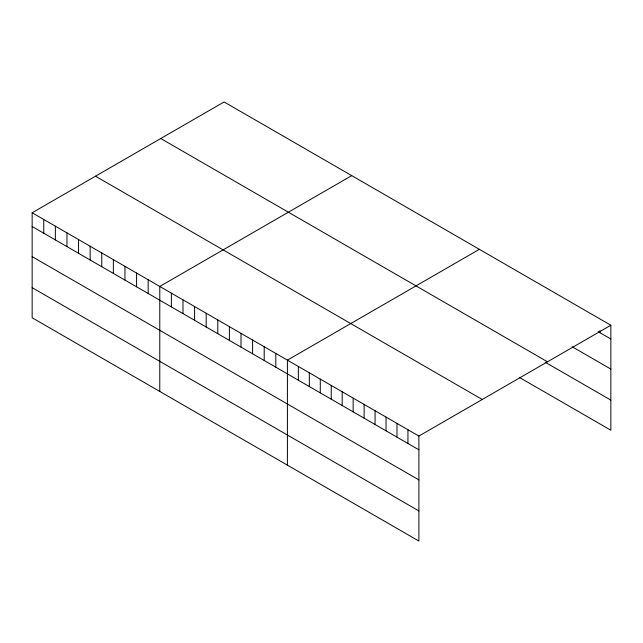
<?xml version="1.0" encoding="UTF-8"?>
<svg xmlns="http://www.w3.org/2000/svg" width="643" height="643" viewBox="0 0 643 643"><rect width="100%" height="100%" fill="white"/><g stroke="black" fill="none" stroke-linecap="round" stroke-linejoin="round"><path stroke-width="0.96" d="M32.15 212.769L418.898 436.058L418.898 541.052L32.15 317.763L32.15 212.769L224.102 101.948L610.85 325.237L610.85 430.231L519.817 377.674M351.729 175.627L159.777 286.448L159.777 391.45M479.356 249.315L287.405 360.136L287.405 465.138M418.898 436.058L610.85 325.237M598.207 331.684L610.85 338.982M572.077 346.706L610.85 369.09M160.758 138.518L547.506 361.808M545.103 362.162L610.85 400.123M95.494 176.198L482.242 399.488M32.15 226.513L418.898 449.803M32.15 256.629L418.898 479.911M32.15 287.654L418.898 510.944M599.895 330.687L599.895 332.656M407.943 429.733L407.943 443.477M396.988 423.399L396.988 437.144M386.025 417.074L386.025 430.818M375.07 410.748L375.07 424.493M364.115 404.423L364.115 418.167M353.152 398.097L353.152 411.841M342.197 391.772L342.197 405.516M331.233 385.446L331.233 399.19M320.278 379.121L320.278 392.865M309.323 372.787L309.323 386.531M298.36 366.462L298.36 380.206M275.807 353.441L275.807 367.185M264.201 346.738L264.201 360.482M252.595 340.043L252.595 353.787M240.996 333.339L240.996 347.091M229.39 326.644L229.39 340.388M217.792 319.949L217.792 333.693M206.186 313.245L206.186 326.99M194.588 306.55L194.588 320.294M182.982 299.847L182.982 313.591M171.384 293.152L171.384 306.896M148.171 279.753L148.171 293.497M136.573 273.058L136.573 286.802M124.967 266.355L124.967 280.099M113.369 259.659L113.369 273.404M101.763 252.956L101.763 266.7M90.165 246.261L90.165 260.005M78.559 239.566L78.559 253.31M66.96 232.862L66.96 246.607M55.354 226.167L55.354 239.911M43.756 219.464L43.756 233.208"/></g></svg>
